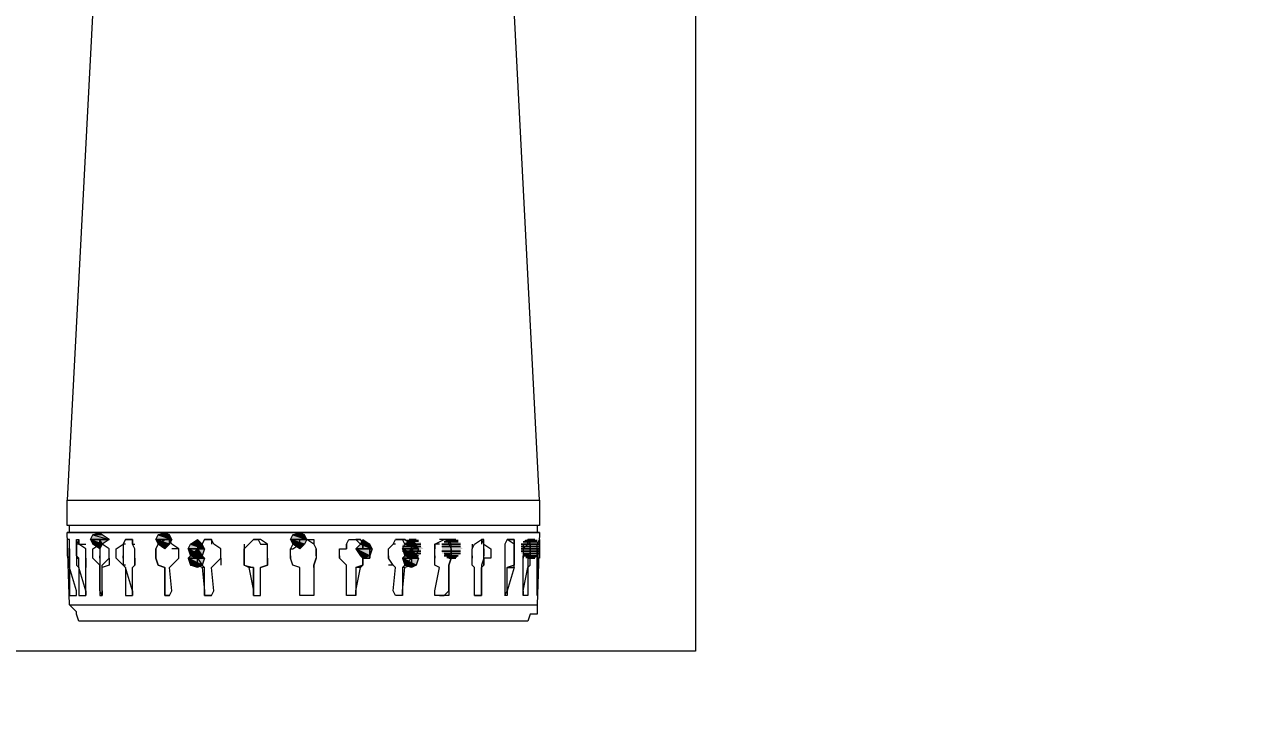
# Model space of a CAD drawing. Header units: millimetres. Extents: x -10178924 to 11692288, y -947381 to 58396.
# Drawn here: x -78014 to -77286, y -8531 to -8124 of the extents above; entities that cross this region are included whole.
import ezdxf
from ezdxf import colors
from ezdxf.entities.mleader import LeaderData, LeaderLine
from ezdxf.math import Vec2, Vec3

# ---------------------------------------------------------------- set-up
doc = ezdxf.new("R2010")
doc.units = ezdxf.units.MM
doc.layers.add('_0', color=7, linetype='Continuous', lineweight=25)
doc.layers.add('PDF _0', color=7, linetype='Continuous', lineweight=9)
doc.layers.add('_надписи канализация', color=7, linetype='Continuous')
doc.styles.add('ISOCPEUR', font='isocpeui.ttf', dxfattribs={"width": 0.9})
doc.styles.add('ТЕКСТ', font='arial.ttf', dxfattribs={"height": 200})

# ---------------------------------------------------------------- blocks, each defined once
blk = doc.blocks.new('_None')

msp = doc.modelspace()

# ---------------------------------------------------------------- linework, layer by layer
at = {"layer": 'PDF _0', "lineweight": 0}
for points in [[(-78464.57, -7713.95), (-77615.37, -7713.95), (-77615.37, -8496.76), (-78464.57, -8496.76)], [(-77988.8, -8422.08), (-77988.8, -8406.86), (-77983.26, -8406.86), (-77977.73, -8406.86), (-77969.43, -8406.86), (-77959.75, -8406.86), (-77948.69, -8406.86), (-77934.86, -8406.86), (-77916.88, -8406.86), (-77903.05, -8406.86), (-77883.68, -8406.86), (-77868.47, -8406.86), (-77847.72, -8406.86), (-77828.36, -8406.86), (-77809, -8406.86), (-77793.79, -8406.86), (-77775.81, -8406.86), (-77761.97, -8406.86), (-77748.14, -8406.86), (-77737.08, -8406.86), (-77723.25, -8406.86), (-77717.72, -8406.86), (-77709.42, -8406.86), (-77708.04, -8406.86), (-77708.04, -8422.08)], [(-77988.8, -8433.14), (-77988.8, -8435.91), (-77988.8, -8440.06), (-77987.41, -8441.44), (-77987.41, -8440.06), (-77987.41, -8435.91), (-77987.41, -8440.06), (-77987.41, -8441.44), (-77987.41, -8445.59), (-77987.41, -8446.97), (-77987.41, -8445.59), (-77987.41, -8441.44), (-77987.41, -8435.91), (-77987.41, -8433.14), (-77987.41, -8430.37), (-77988.8, -8430.37)], [(-77973.58, -8427.61), (-77963.9, -8430.37), (-77974.97, -8430.37)], [(-77974.97, -8430.37), (-77973.58, -8433.14), (-77968.05, -8433.14)], [(-77974.97, -8430.37), (-77963.9, -8430.37), (-77968.05, -8433.14)], [(-77969.43, -8426.23), (-77968.05, -8427.61), (-77973.58, -8427.61)], [(-77968.05, -8427.61), (-77973.58, -8427.61), (-77963.9, -8430.37)], [(-77934.86, -8427.61), (-77926.56, -8430.37), (-77936.24, -8430.37)], [(-77936.24, -8430.37), (-77934.86, -8433.14), (-77927.94, -8433.14)], [(-77936.24, -8430.37), (-77926.56, -8430.37), (-77927.94, -8433.14)], [(-77930.71, -8426.23), (-77927.94, -8427.61), (-77934.86, -8427.61)], [(-77927.94, -8427.61), (-77934.86, -8427.61), (-77926.56, -8430.37)], [(-77911.35, -8430.37), (-77908.58, -8433.14), (-77915.49, -8433.14)], [(-77854.64, -8427.61), (-77846.34, -8430.37), (-77856.02, -8430.37)], [(-77856.02, -8430.37), (-77854.64, -8433.14), (-77847.72, -8433.14)], [(-77856.02, -8430.37), (-77846.34, -8430.37), (-77847.72, -8433.14)], [(-77850.49, -8426.23), (-77847.72, -8427.61), (-77854.64, -8427.61)], [(-77847.72, -8427.61), (-77854.64, -8427.61), (-77846.34, -8430.37)], [(-77813.15, -8430.37), (-77809, -8433.14), (-77814.53, -8433.14)], [(-77784.1, -8430.37), (-77781.34, -8433.14), (-77788.25, -8433.14)], [(-77760.59, -8433.14), (-77761.97, -8430.37), (-77761.97, -8433.14), (-77760.59, -8435.91)], [(-77708.04, -8441.44), (-77709.42, -8441.44), (-77709.42, -8445.59), (-77709.42, -8446.97), (-77709.42, -8460.8), (-77709.42, -8463.57), (-77709.42, -8460.8), (-77709.42, -8446.97), (-77709.42, -8445.59), (-77709.42, -8441.44), (-77709.42, -8435.91), (-77709.42, -8440.06), (-77709.42, -8441.44), (-77709.42, -8440.06), (-77709.42, -8435.91), (-77709.42, -8433.14), (-77708.04, -8430.37), (-77708.04, -8433.14), (-77708.04, -8435.91)], [(-77983.26, -8435.91), (-77983.26, -8433.14), (-77983.26, -8435.91), (-77983.26, -8440.06)], [(-77973.58, -8433.14), (-77968.05, -8433.14), (-77969.43, -8435.91)], [(-77969.43, -8435.91), (-77969.43, -8440.06), (-77969.43, -8441.44), (-77969.43, -8445.59), (-77973.58, -8441.44), (-77973.58, -8440.06), (-77973.58, -8435.91), (-77969.43, -8433.14)], [(-77955.6, -8435.91), (-77955.6, -8440.06), (-77955.6, -8441.44), (-77955.6, -8445.59), (-77959.75, -8441.44), (-77959.75, -8440.06), (-77959.75, -8435.91), (-77955.6, -8433.14)], [(-77936.24, -8440.06), (-77936.24, -8441.44), (-77934.86, -8445.59), (-77936.24, -8441.44), (-77936.24, -8440.06), (-77936.24, -8435.91)], [(-77934.86, -8433.14), (-77927.94, -8433.14), (-77930.71, -8435.91)], [(-77915.49, -8433.14), (-77907.2, -8435.91), (-77916.88, -8435.91)], [(-77916.88, -8435.91), (-77915.49, -8440.06), (-77908.58, -8440.06)], [(-77916.88, -8435.91), (-77907.2, -8435.91), (-77908.58, -8440.06)], [(-77908.58, -8433.14), (-77915.49, -8433.14), (-77907.2, -8435.91)], [(-77911.35, -8435.91), (-77908.58, -8440.06), (-77915.49, -8440.06)], [(-77911.35, -8440.06), (-77911.35, -8441.44), (-77911.35, -8440.06), (-77911.35, -8435.91)], [(-77883.68, -8440.06), (-77883.68, -8441.44), (-77883.68, -8445.59), (-77883.68, -8441.44), (-77883.68, -8440.06), (-77883.68, -8435.91)], [(-77854.64, -8433.14), (-77847.72, -8433.14), (-77850.49, -8435.91)], [(-77814.53, -8433.14), (-77807.62, -8435.91), (-77817.3, -8435.91)], [(-77817.3, -8435.91), (-77814.53, -8440.06), (-77809, -8440.06)], [(-77817.3, -8435.91), (-77807.62, -8435.91), (-77809, -8440.06)], [(-77809, -8433.14), (-77814.53, -8433.14), (-77807.62, -8435.91)], [(-77788.25, -8433.14), (-77779.95, -8435.91), (-77789.64, -8435.91)], [(-77789.64, -8435.91), (-77788.25, -8440.06), (-77781.34, -8440.06)], [(-77789.64, -8435.91), (-77779.95, -8435.91), (-77781.34, -8440.06)], [(-77781.34, -8433.14), (-77788.25, -8433.14), (-77779.95, -8435.91)], [(-77784.1, -8435.91), (-77781.34, -8440.06), (-77788.25, -8440.06)], [(-77755.06, -8433.14), (-77766.12, -8433.14), (-77755.06, -8433.14)], [(-77755.06, -8438.67), (-77764.74, -8438.67), (-77755.06, -8438.67)], [(-77761.97, -8446.97), (-77761.97, -8445.59), (-77760.59, -8441.44), (-77760.59, -8435.91), (-77760.59, -8441.44), (-77761.97, -8445.59)], [(-77742.61, -8446.97), (-77741.23, -8445.59), (-77741.23, -8441.44), (-77741.23, -8435.91), (-77741.23, -8433.14), (-77737.08, -8435.91), (-77737.08, -8441.44), (-77741.23, -8441.44), (-77742.61, -8445.59)], [(-77708.04, -8433.14), (-77719.1, -8433.14), (-77708.04, -8433.14)], [(-77708.04, -8438.67), (-77717.72, -8438.67), (-77708.04, -8438.67)], [(-77714.95, -8446.97), (-77713.57, -8445.59), (-77713.57, -8441.44), (-77713.57, -8435.91), (-77713.57, -8441.44), (-77714.95, -8441.44), (-77714.95, -8445.59)], [(-77969.43, -8446.97), (-77969.43, -8445.59), (-77969.43, -8446.97), (-77969.43, -8460.8)], [(-77930.71, -8446.97), (-77930.71, -8460.8), (-77930.71, -8463.57), (-77930.71, -8460.8), (-77930.71, -8446.97), (-77934.86, -8445.59)], [(-77915.49, -8440.06), (-77907.2, -8441.44), (-77916.88, -8441.44)], [(-77916.88, -8441.44), (-77915.49, -8445.59), (-77908.58, -8445.59)], [(-77916.88, -8441.44), (-77907.2, -8441.44), (-77908.58, -8445.59)], [(-77915.49, -8440.06), (-77908.58, -8440.06), (-77911.35, -8441.44)], [(-77908.58, -8440.06), (-77915.49, -8440.06), (-77907.2, -8441.44)], [(-77915.49, -8445.59), (-77908.58, -8445.59), (-77911.35, -8446.97)], [(-77814.53, -8440.06), (-77809, -8440.06), (-77813.15, -8441.44)], [(-77788.25, -8440.06), (-77779.95, -8441.44), (-77789.64, -8441.44)], [(-77789.64, -8441.44), (-77788.25, -8445.59), (-77781.34, -8445.59)], [(-77789.64, -8441.44), (-77779.95, -8441.44), (-77781.34, -8445.59)], [(-77781.34, -8440.06), (-77788.25, -8440.06), (-77779.95, -8441.44)], [(-77788.25, -8440.06), (-77781.34, -8440.06), (-77784.1, -8441.44)], [(-77788.25, -8445.59), (-77781.34, -8445.59), (-77784.1, -8446.97)], [(-77779.95, -8440.06), (-77786.87, -8440.06), (-77779.95, -8440.06)], [(-77781.34, -8441.44), (-77785.49, -8441.44), (-77781.34, -8441.44)], [(-77757.83, -8441.44), (-77761.97, -8441.44), (-77757.83, -8441.44)], [(-77710.8, -8441.44), (-77714.95, -8441.44), (-77710.8, -8441.44)], [(-77983.26, -8463.57), (-77983.26, -8460.8), (-77987.41, -8446.97), (-77987.41, -8460.8), (-77987.41, -8463.57)], [(-77764.74, -8463.57), (-77761.97, -8460.8), (-77761.97, -8446.97), (-77761.97, -8460.8), (-77761.97, -8463.57)], [(-77742.61, -8460.8), (-77742.61, -8463.57), (-77742.61, -8460.8), (-77742.61, -8446.97)], [(-77727.4, -8446.97), (-77723.25, -8446.97), (-77727.4, -8460.8)]]:
    msp.add_lwpolyline(points, close=True, dxfattribs=at)
for points in [[(-77708.04, -8406.86), (-77723.25, -8115.04), (-77723.25, -8112.27), (-77723.25, -8109.51), (-77727.4, -8109.51), (-77969.43, -8109.51), (-77973.58, -8112.27), (-77973.58, -8115.04), (-77988.8, -8406.86)], [(-77987.41, -8426.23), (-77987.41, -8422.08)], [(-77709.42, -8422.08), (-77709.42, -8426.23)], [(-77987.41, -8469.1), (-77988.8, -8426.23), (-77987.41, -8426.23), (-77983.26, -8426.23), (-77977.73, -8426.23), (-77969.43, -8426.23), (-77963.9, -8426.23), (-77954.22, -8426.23), (-77941.77, -8426.23), (-77930.71, -8426.23), (-77916.88, -8426.23), (-77907.2, -8426.23), (-77889.22, -8426.23), (-77878.15, -8426.23), (-77864.32, -8426.23), (-77847.72, -8426.23), (-77831.13, -8426.23), (-77817.3, -8426.23), (-77803.47, -8426.23), (-77789.64, -8426.23), (-77775.81, -8426.23), (-77761.97, -8426.23), (-77753.68, -8426.23), (-77742.61, -8426.23), (-77732.93, -8426.23), (-77723.25, -8426.23), (-77717.72, -8426.23), (-77713.57, -8426.23), (-77709.42, -8426.23), (-77708.04, -8426.23), (-77709.42, -8469.1), (-77709.42, -8473.25), (-77709.42, -8474.63), (-77713.57, -8474.63), (-77714.95, -8478.78), (-77717.72, -8478.78), (-77720.48, -8478.78), (-77727.4, -8478.78), (-77732.93, -8478.78), (-77741.23, -8478.78), (-77742.61, -8478.78), (-77750.91, -8478.78), (-77753.68, -8478.78), (-77760.59, -8478.78), (-77764.74, -8478.78), (-77770.27, -8478.78), (-77775.81, -8478.78), (-77781.34, -8478.78), (-77788.25, -8478.78), (-77793.79, -8478.78), (-77797.93, -8478.78), (-77803.47, -8478.78), (-77809, -8478.78), (-77817.3, -8478.78), (-77822.83, -8478.78), (-77828.36, -8478.78), (-77835.28, -8478.78), (-77840.81, -8478.78), (-77846.34, -8478.78), (-77850.49, -8478.78), (-77856.02, -8478.78), (-77864.32, -8478.78), (-77869.85, -8478.78), (-77875.39, -8478.78), (-77880.92, -8478.78), (-77887.83, -8478.78), (-77893.37, -8478.78), (-77897.51, -8478.78), (-77903.05, -8478.78), (-77911.35, -8478.78), (-77916.88, -8478.78), (-77922.41, -8478.78), (-77927.94, -8478.78), (-77934.86, -8478.78), (-77940.39, -8478.78), (-77944.54, -8478.78), (-77950.07, -8478.78), (-77955.6, -8478.78), (-77963.9, -8478.78), (-77969.43, -8478.78), (-77974.97, -8478.78), (-77981.88, -8478.78), (-77983.26, -8474.63), (-77983.26, -8473.25), (-77987.41, -8469.1), (-77983.26, -8469.1), (-77977.73, -8469.1), (-77973.58, -8469.1), (-77968.05, -8469.1), (-77959.75, -8469.1), (-77950.07, -8469.1), (-77940.39, -8469.1), (-77930.71, -8469.1), (-77916.88, -8469.1), (-77903.05, -8469.1), (-77889.22, -8469.1), (-77878.15, -8469.1), (-77864.32, -8469.1), (-77847.72, -8469.1), (-77835.28, -8469.1), (-77817.3, -8469.1), (-77803.47, -8469.1), (-77789.64, -8469.1), (-77779.95, -8469.1), (-77764.74, -8469.1), (-77756.44, -8469.1), (-77746.76, -8469.1), (-77737.08, -8469.1), (-77728.78, -8469.1), (-77723.25, -8469.1), (-77717.72, -8469.1), (-77713.57, -8469.1), (-77709.42, -8469.1)], [(-77708.04, -8426.23), (-77988.8, -8426.23)], [(-77983.26, -8440.06), (-77983.26, -8441.44), (-77981.88, -8441.44), (-77983.26, -8440.06), (-77983.26, -8441.44), (-77983.26, -8445.59), (-77981.88, -8446.97), (-77981.88, -8460.8), (-77981.88, -8463.57), (-77977.73, -8463.57), (-77977.73, -8460.8), (-77977.73, -8463.57), (-77977.73, -8460.8), (-77977.73, -8446.97), (-77977.73, -8445.59), (-77977.73, -8441.44), (-77977.73, -8435.91), (-77981.88, -8433.14), (-77981.88, -8430.37), (-77983.26, -8433.14), (-77983.26, -8430.37), (-77981.88, -8430.37), (-77981.88, -8433.14), (-77977.73, -8433.14)], [(-77968.05, -8460.8), (-77968.05, -8463.57), (-77969.43, -8460.8), (-77969.43, -8463.57), (-77968.05, -8463.57), (-77968.05, -8460.8), (-77968.05, -8446.97), (-77968.05, -8445.59), (-77963.9, -8441.44), (-77963.9, -8435.91), (-77968.05, -8433.14), (-77969.43, -8430.37), (-77969.43, -8433.14), (-77969.43, -8430.37), (-77968.05, -8433.14)], [(-77950.07, -8460.8), (-77954.22, -8446.97), (-77955.6, -8445.59), (-77954.22, -8446.97), (-77954.22, -8460.8), (-77954.22, -8463.57), (-77950.07, -8463.57), (-77950.07, -8460.8), (-77950.07, -8463.57), (-77950.07, -8460.8), (-77950.07, -8446.97), (-77948.69, -8445.59), (-77948.69, -8441.44), (-77948.69, -8435.91), (-77950.07, -8433.14), (-77950.07, -8430.37), (-77954.22, -8430.37), (-77950.07, -8430.37), (-77950.07, -8433.14), (-77948.69, -8433.14)], [(-77955.6, -8433.14), (-77954.22, -8430.37), (-77955.6, -8433.14)], [(-77934.86, -8433.14), (-77930.71, -8430.37), (-77934.86, -8433.14)], [(-77927.94, -8463.57), (-77930.71, -8463.57), (-77927.94, -8463.57), (-77926.56, -8460.8), (-77927.94, -8446.97), (-77926.56, -8445.59), (-77922.41, -8441.44), (-77922.41, -8435.91), (-77926.56, -8433.14), (-77927.94, -8430.37), (-77930.71, -8430.37)], [(-77927.94, -8433.14), (-77927.94, -8430.37)], [(-77908.58, -8433.14), (-77907.2, -8430.37), (-77908.58, -8433.14)], [(-77903.05, -8463.57), (-77907.2, -8463.57), (-77903.05, -8463.57), (-77901.66, -8460.8), (-77903.05, -8446.97), (-77901.66, -8445.59), (-77897.51, -8441.44), (-77897.51, -8435.91), (-77901.66, -8433.14), (-77903.05, -8430.37), (-77907.2, -8430.37), (-77903.05, -8430.37), (-77903.05, -8433.14)], [(-77880.92, -8433.14), (-77878.15, -8430.37), (-77880.92, -8433.14)], [(-77878.15, -8463.57), (-77875.39, -8463.57), (-77874, -8463.57), (-77874, -8460.8), (-77874, -8446.97), (-77869.85, -8445.59), (-77869.85, -8441.44), (-77869.85, -8435.91), (-77869.85, -8433.14), (-77874, -8430.37), (-77878.15, -8430.37), (-77875.39, -8430.37), (-77874, -8433.14), (-77869.85, -8433.14)], [(-77842.19, -8446.97), (-77842.19, -8460.8), (-77842.19, -8463.57), (-77846.34, -8463.57), (-77847.72, -8463.57), (-77850.49, -8463.57), (-77850.49, -8460.8), (-77850.49, -8446.97), (-77854.64, -8445.59), (-77856.02, -8441.44), (-77856.02, -8440.06), (-77856.02, -8435.91), (-77854.64, -8435.91), (-77850.49, -8433.14), (-77850.49, -8430.37), (-77847.72, -8430.37), (-77842.19, -8430.37), (-77842.19, -8433.14), (-77840.81, -8435.91), (-77840.81, -8441.44), (-77842.19, -8445.59), (-77842.19, -8446.97), (-77842.19, -8445.59), (-77840.81, -8441.44)], [(-77842.19, -8433.14), (-77846.34, -8430.37), (-77847.72, -8430.37)], [(-77817.3, -8463.57), (-77817.3, -8460.8), (-77814.53, -8446.97), (-77817.3, -8446.97), (-77817.3, -8460.8), (-77817.3, -8463.57), (-77821.45, -8463.57), (-77822.83, -8463.57), (-77822.83, -8460.8), (-77822.83, -8446.97), (-77822.83, -8445.59), (-77826.98, -8441.44), (-77826.98, -8440.06), (-77826.98, -8435.91), (-77822.83, -8435.91), (-77822.83, -8433.14), (-77821.45, -8430.37), (-77817.3, -8430.37), (-77814.53, -8430.37), (-77813.15, -8433.14), (-77814.53, -8430.37), (-77817.3, -8430.37), (-77814.53, -8433.14), (-77813.15, -8433.14), (-77813.15, -8435.91), (-77813.15, -8433.14)], [(-77789.64, -8460.8), (-77789.64, -8463.57), (-77789.64, -8460.8), (-77788.25, -8446.97), (-77789.64, -8446.97), (-77789.64, -8460.8), (-77789.64, -8463.57), (-77793.79, -8463.57), (-77795.17, -8460.8), (-77793.79, -8446.97), (-77795.17, -8445.59), (-77797.93, -8441.44), (-77797.93, -8440.06), (-77797.93, -8435.91), (-77795.17, -8433.14), (-77793.79, -8430.37), (-77789.64, -8430.37), (-77788.25, -8430.37), (-77789.64, -8430.37)], [(-77784.1, -8433.14), (-77788.25, -8433.14), (-77789.64, -8430.37), (-77793.79, -8430.37)], [(-77788.25, -8430.37), (-77784.1, -8433.14), (-77788.25, -8430.37)], [(-77781.34, -8430.37), (-77785.49, -8430.37), (-77781.34, -8430.37)], [(-77767.51, -8463.57), (-77764.74, -8463.57), (-77767.51, -8463.57), (-77770.27, -8463.57), (-77770.27, -8460.8), (-77767.51, -8446.97), (-77770.27, -8445.59), (-77770.27, -8441.44), (-77770.27, -8440.06), (-77770.27, -8435.91), (-77770.27, -8433.14), (-77764.74, -8430.37), (-77761.97, -8430.37), (-77764.74, -8430.37)], [(-77761.97, -8433.14), (-77761.97, -8430.37), (-77764.74, -8430.37), (-77767.51, -8430.37)], [(-77757.83, -8430.37), (-77761.97, -8430.37), (-77757.83, -8430.37)], [(-77742.61, -8463.57), (-77746.76, -8463.57), (-77742.61, -8463.57), (-77746.76, -8463.57), (-77746.76, -8460.8), (-77746.76, -8446.97), (-77748.14, -8445.59), (-77748.14, -8441.44), (-77748.14, -8440.06), (-77748.14, -8435.91), (-77746.76, -8433.14), (-77742.61, -8430.37), (-77741.23, -8433.14), (-77741.23, -8430.37), (-77742.61, -8430.37), (-77742.61, -8433.14)], [(-77723.25, -8433.14), (-77727.4, -8430.37), (-77723.25, -8430.37), (-77727.4, -8430.37), (-77728.78, -8433.14), (-77728.78, -8435.91), (-77728.78, -8440.06), (-77728.78, -8441.44), (-77728.78, -8445.59), (-77728.78, -8446.97), (-77728.78, -8460.8), (-77728.78, -8463.57), (-77727.4, -8460.8), (-77727.4, -8463.57), (-77728.78, -8463.57)], [(-77723.25, -8446.97), (-77723.25, -8445.59), (-77723.25, -8441.44), (-77723.25, -8435.91), (-77723.25, -8433.14), (-77723.25, -8430.37), (-77723.25, -8433.14), (-77723.25, -8435.91), (-77723.25, -8441.44), (-77723.25, -8445.59), (-77727.4, -8446.97), (-77723.25, -8445.59), (-77723.25, -8441.44)], [(-77714.95, -8433.14), (-77714.95, -8430.37), (-77713.57, -8433.14), (-77713.57, -8430.37), (-77714.95, -8430.37), (-77714.95, -8433.14), (-77717.72, -8435.91), (-77717.72, -8440.06), (-77717.72, -8441.44)], [(-77710.8, -8430.37), (-77714.95, -8430.37), (-77710.8, -8430.37)], [(-77981.88, -8433.14), (-77983.26, -8433.14), (-77983.26, -8435.91)], [(-77977.73, -8440.06), (-77977.73, -8435.91)], [(-77969.43, -8433.14), (-77969.43, -8435.91)], [(-77963.9, -8440.06), (-77963.9, -8435.91)], [(-77954.22, -8433.14), (-77955.6, -8433.14), (-77955.6, -8435.91)], [(-77948.69, -8440.06), (-77948.69, -8435.91)], [(-77936.24, -8435.91), (-77934.86, -8433.14), (-77936.24, -8435.91)], [(-77934.86, -8433.14), (-77936.24, -8435.91)], [(-77922.41, -8440.06), (-77922.41, -8435.91), (-77926.56, -8435.91)], [(-77911.35, -8435.91), (-77908.58, -8433.14), (-77911.35, -8435.91)], [(-77911.35, -8433.14), (-77911.35, -8435.91)], [(-77897.51, -8440.06), (-77897.51, -8435.91)], [(-77883.68, -8435.91), (-77880.92, -8433.14), (-77883.68, -8435.91)], [(-77883.68, -8433.14), (-77883.68, -8435.91)], [(-77869.85, -8440.06), (-77869.85, -8435.91)], [(-77850.49, -8433.14), (-77854.64, -8433.14), (-77856.02, -8435.91)], [(-77840.81, -8440.06), (-77840.81, -8435.91)], [(-77822.83, -8433.14), (-77822.83, -8435.91)], [(-77814.53, -8446.97), (-77813.15, -8445.59), (-77813.15, -8441.44), (-77809, -8441.44), (-77809, -8435.91), (-77809, -8441.44), (-77813.15, -8441.44), (-77813.15, -8445.59), (-77817.3, -8446.97), (-77813.15, -8445.59), (-77813.15, -8441.44), (-77809, -8441.44)], [(-77813.15, -8435.91), (-77809, -8435.91), (-77813.15, -8435.91)], [(-77809, -8440.06), (-77809, -8435.91)], [(-77793.79, -8433.14), (-77795.17, -8433.14), (-77797.93, -8435.91)], [(-77778.57, -8434.52), (-77789.64, -8434.52), (-77778.57, -8434.52)], [(-77778.57, -8434.52), (-77789.64, -8434.52), (-77778.57, -8434.52)], [(-77788.25, -8445.59), (-77789.64, -8446.97), (-77788.25, -8445.59), (-77784.1, -8441.44), (-77784.1, -8435.91), (-77784.1, -8441.44), (-77784.1, -8445.59), (-77788.25, -8446.97)], [(-77778.57, -8437.29), (-77789.64, -8437.29), (-77778.57, -8437.29)], [(-77778.57, -8437.29), (-77789.64, -8437.29), (-77778.57, -8437.29)], [(-77778.57, -8433.14), (-77788.25, -8433.14), (-77778.57, -8433.14)], [(-77778.57, -8433.14), (-77788.25, -8433.14), (-77778.57, -8433.14)], [(-77778.57, -8438.67), (-77788.25, -8438.67), (-77778.57, -8438.67)], [(-77778.57, -8438.67), (-77788.25, -8438.67), (-77778.57, -8438.67)], [(-77784.1, -8433.14), (-77784.1, -8435.91), (-77784.1, -8433.14)], [(-77784.1, -8440.06), (-77784.1, -8435.91)], [(-77767.51, -8433.14), (-77770.27, -8433.14), (-77770.27, -8435.91)], [(-77755.06, -8434.52), (-77766.12, -8434.52), (-77755.06, -8434.52)], [(-77755.06, -8434.52), (-77766.12, -8434.52), (-77755.06, -8434.52)], [(-77755.06, -8437.29), (-77766.12, -8437.29), (-77755.06, -8437.29)], [(-77755.06, -8437.29), (-77766.12, -8437.29), (-77755.06, -8437.29)], [(-77756.44, -8431.76), (-77764.74, -8431.76), (-77756.44, -8431.76)], [(-77760.59, -8440.06), (-77760.59, -8435.91)], [(-77748.14, -8433.14), (-77748.14, -8435.91)], [(-77741.23, -8435.91), (-77741.23, -8440.06)], [(-77728.78, -8433.14), (-77728.78, -8435.91)], [(-77723.25, -8435.91), (-77723.25, -8440.06)], [(-77708.04, -8434.52), (-77719.1, -8434.52), (-77708.04, -8434.52)], [(-77708.04, -8434.52), (-77719.1, -8434.52), (-77708.04, -8434.52)], [(-77708.04, -8435.91), (-77719.1, -8435.91), (-77708.04, -8435.91)], [(-77708.04, -8437.29), (-77719.1, -8437.29), (-77708.04, -8437.29)], [(-77708.04, -8437.29), (-77719.1, -8437.29), (-77708.04, -8437.29)], [(-77709.42, -8431.76), (-77717.72, -8431.76), (-77709.42, -8431.76)], [(-77717.72, -8433.14), (-77717.72, -8435.91)], [(-77713.57, -8433.14), (-77713.57, -8435.91), (-77713.57, -8433.14)], [(-77713.57, -8435.91), (-77713.57, -8440.06)], [(-77977.73, -8460.8), (-77981.88, -8446.97), (-77981.88, -8445.59), (-77981.88, -8441.44)], [(-77977.73, -8441.44), (-77977.73, -8445.59), (-77977.73, -8446.97)], [(-77969.43, -8441.44), (-77969.43, -8440.06)], [(-77963.9, -8441.44), (-77963.9, -8445.59), (-77968.05, -8446.97)], [(-77955.6, -8441.44), (-77955.6, -8440.06)], [(-77954.22, -8445.59), (-77955.6, -8445.59)], [(-77948.69, -8441.44), (-77948.69, -8445.59), (-77950.07, -8446.97)], [(-77936.24, -8441.44), (-77936.24, -8440.06)], [(-77922.41, -8441.44), (-77926.56, -8445.59), (-77927.94, -8446.97)], [(-77911.35, -8441.44), (-77911.35, -8440.06)], [(-77908.58, -8446.97), (-77911.35, -8445.59), (-77911.35, -8441.44), (-77908.58, -8445.59), (-77907.2, -8446.97), (-77908.58, -8446.97), (-77907.2, -8460.8), (-77907.2, -8463.57), (-77907.2, -8460.8), (-77907.2, -8446.97)], [(-77908.58, -8445.59), (-77911.35, -8445.59)], [(-77901.66, -8445.59), (-77903.05, -8446.97)], [(-77897.51, -8441.44), (-77897.51, -8445.59)], [(-77883.68, -8441.44), (-77883.68, -8440.06)], [(-77880.92, -8446.97), (-77883.68, -8445.59), (-77878.15, -8446.97), (-77880.92, -8446.97), (-77878.15, -8460.8), (-77878.15, -8463.57), (-77878.15, -8460.8), (-77878.15, -8446.97), (-77878.15, -8460.8)], [(-77869.85, -8441.44), (-77869.85, -8445.59), (-77874, -8446.97)], [(-77856.02, -8440.06), (-77856.02, -8441.44)], [(-77826.98, -8440.06), (-77826.98, -8441.44)], [(-77797.93, -8440.06), (-77797.93, -8441.44)], [(-77795.17, -8445.59), (-77797.93, -8445.59)], [(-77770.27, -8440.06), (-77770.27, -8441.44)], [(-77756.44, -8440.06), (-77764.74, -8440.06), (-77756.44, -8440.06)], [(-77756.44, -8440.06), (-77764.74, -8440.06), (-77756.44, -8440.06)], [(-77748.14, -8440.06), (-77748.14, -8441.44)], [(-77742.61, -8445.59), (-77742.61, -8446.97)], [(-77741.23, -8441.44), (-77741.23, -8445.59)], [(-77728.78, -8440.06), (-77728.78, -8441.44)], [(-77717.72, -8460.8), (-77714.95, -8446.97), (-77714.95, -8460.8), (-77714.95, -8463.57), (-77717.72, -8463.57), (-77717.72, -8460.8), (-77717.72, -8446.97), (-77717.72, -8445.59), (-77717.72, -8441.44), (-77717.72, -8440.06)], [(-77709.42, -8440.06), (-77717.72, -8440.06), (-77709.42, -8440.06)], [(-77709.42, -8440.06), (-77717.72, -8440.06), (-77709.42, -8440.06)], [(-77714.95, -8441.44), (-77714.95, -8445.59), (-77714.95, -8446.97)], [(-77821.45, -8463.57), (-77822.83, -8463.57), (-77822.83, -8460.8)], [(-77717.72, -8463.57), (-77717.72, -8460.8), (-77717.72, -8463.57)]]:
    msp.add_lwpolyline(points, dxfattribs=at)
at = {"layer": 'PDF _0', "transparency": 33554559}
for points in [[(-77973.58, -8427.61), (-77963.9, -8430.37), (-77974.97, -8430.37)], [(-77974.97, -8430.37), (-77968.05, -8433.14), (-77973.58, -8433.14)], [(-77974.97, -8430.37), (-77963.9, -8430.37), (-77968.05, -8433.14)], [(-77969.43, -8426.23), (-77968.05, -8427.61), (-77973.58, -8427.61)], [(-77968.05, -8427.61), (-77973.58, -8427.61), (-77963.9, -8430.37)], [(-77934.86, -8427.61), (-77926.56, -8430.37), (-77936.24, -8430.37)], [(-77936.24, -8430.37), (-77927.94, -8433.14), (-77934.86, -8433.14)], [(-77936.24, -8430.37), (-77926.56, -8430.37), (-77927.94, -8433.14)], [(-77930.71, -8426.23), (-77927.94, -8427.61), (-77934.86, -8427.61)], [(-77927.94, -8427.61), (-77934.86, -8427.61), (-77926.56, -8430.37)], [(-77911.35, -8430.37), (-77908.58, -8433.14), (-77915.49, -8433.14)], [(-77854.64, -8427.61), (-77846.34, -8430.37), (-77856.02, -8430.37)], [(-77856.02, -8430.37), (-77847.72, -8433.14), (-77854.64, -8433.14)], [(-77856.02, -8430.37), (-77846.34, -8430.37), (-77847.72, -8433.14)], [(-77850.49, -8426.23), (-77847.72, -8427.61), (-77854.64, -8427.61)], [(-77847.72, -8427.61), (-77854.64, -8427.61), (-77846.34, -8430.37)], [(-77813.15, -8430.37), (-77809, -8433.14), (-77814.53, -8433.14)], [(-77784.1, -8430.37), (-77781.34, -8433.14), (-77788.25, -8433.14)], [(-77786.87, -8430.37), (-77781.34, -8430.37), (-77785.49, -8430.37)], [(-77779.95, -8430.37), (-77779.95, -8430.37), (-77786.87, -8430.37)], [(-77779.95, -8430.37), (-77786.87, -8430.37), (-77781.34, -8430.37)], [(-77779.95, -8430.37), (-77786.87, -8430.37), (-77779.95, -8431.76)], [(-77786.87, -8430.37), (-77779.95, -8431.76), (-77786.87, -8431.76)], [(-77782.72, -8430.37), (-77784.1, -8430.37), (-77785.49, -8430.37)], [(-77785.49, -8430.37), (-77781.34, -8430.37), (-77781.34, -8430.37)], [(-77781.34, -8430.37), (-77781.34, -8430.37), (-77785.49, -8430.37)], [(-77781.34, -8430.37), (-77785.49, -8430.37), (-77782.72, -8430.37)], [(-77785.49, -8430.37), (-77781.34, -8430.37), (-77781.34, -8430.37)], [(-77784.1, -8430.37), (-77782.72, -8430.37), (-77782.72, -8430.37)], [(-77782.72, -8430.37), (-77782.72, -8430.37), (-77784.1, -8430.37)], [(-77763.36, -8430.37), (-77756.44, -8431.76), (-77764.74, -8431.76)], [(-77763.36, -8430.37), (-77757.83, -8430.37), (-77761.97, -8430.37)], [(-77756.44, -8430.37), (-77756.44, -8430.37), (-77763.36, -8430.37)], [(-77756.44, -8430.37), (-77763.36, -8430.37), (-77757.83, -8430.37)], [(-77756.44, -8430.37), (-77763.36, -8430.37), (-77756.44, -8431.76)], [(-77759.21, -8430.37), (-77760.59, -8430.37), (-77761.97, -8430.37)], [(-77761.97, -8430.37), (-77757.83, -8430.37), (-77757.83, -8430.37)], [(-77757.83, -8430.37), (-77757.83, -8430.37), (-77761.97, -8430.37)], [(-77757.83, -8430.37), (-77761.97, -8430.37), (-77759.21, -8430.37)], [(-77761.97, -8430.37), (-77757.83, -8430.37), (-77757.83, -8430.37)], [(-77760.59, -8430.37), (-77759.21, -8430.37), (-77759.21, -8430.37)], [(-77759.21, -8430.37), (-77759.21, -8430.37), (-77760.59, -8430.37)], [(-77716.33, -8430.37), (-77709.42, -8431.76), (-77717.72, -8431.76)], [(-77716.33, -8430.37), (-77710.8, -8430.37), (-77714.95, -8430.37)], [(-77709.42, -8430.37), (-77709.42, -8430.37), (-77716.33, -8430.37)], [(-77709.42, -8430.37), (-77716.33, -8430.37), (-77710.8, -8430.37)], [(-77709.42, -8430.37), (-77716.33, -8430.37), (-77709.42, -8431.76)], [(-77712.18, -8430.37), (-77713.57, -8430.37), (-77714.95, -8430.37)], [(-77714.95, -8430.37), (-77710.8, -8430.37), (-77710.8, -8430.37)], [(-77710.8, -8430.37), (-77710.8, -8430.37), (-77714.95, -8430.37)], [(-77710.8, -8430.37), (-77714.95, -8430.37), (-77712.18, -8430.37)], [(-77714.95, -8430.37), (-77710.8, -8430.37), (-77710.8, -8430.37)], [(-77713.57, -8430.37), (-77712.18, -8430.37), (-77712.18, -8430.37)], [(-77712.18, -8430.37), (-77712.18, -8430.37), (-77713.57, -8430.37)], [(-77968.05, -8433.14), (-77973.58, -8433.14), (-77969.43, -8435.91)], [(-77927.94, -8433.14), (-77934.86, -8433.14), (-77930.71, -8435.91)], [(-77915.49, -8433.14), (-77907.2, -8435.91), (-77916.88, -8435.91)], [(-77916.88, -8435.91), (-77908.58, -8440.06), (-77915.49, -8440.06)], [(-77916.88, -8435.91), (-77907.2, -8435.91), (-77908.58, -8440.06)], [(-77908.58, -8433.14), (-77915.49, -8433.14), (-77907.2, -8435.91)], [(-77911.35, -8435.91), (-77908.58, -8440.06), (-77915.49, -8440.06)], [(-77847.72, -8433.14), (-77854.64, -8433.14), (-77850.49, -8435.91)], [(-77814.53, -8433.14), (-77807.62, -8435.91), (-77817.3, -8435.91)], [(-77817.3, -8435.91), (-77809, -8440.06), (-77814.53, -8440.06)], [(-77817.3, -8435.91), (-77807.62, -8435.91), (-77809, -8440.06)], [(-77809, -8433.14), (-77814.53, -8433.14), (-77807.62, -8435.91)], [(-77788.25, -8433.14), (-77779.95, -8435.91), (-77789.64, -8435.91)], [(-77788.25, -8433.14), (-77778.57, -8433.14), (-77789.64, -8433.14)], [(-77778.57, -8433.14), (-77789.64, -8433.14), (-77778.57, -8434.52)], [(-77789.64, -8433.14), (-77778.57, -8434.52), (-77789.64, -8434.52)], [(-77789.64, -8434.52), (-77778.57, -8434.52), (-77778.57, -8434.52)], [(-77778.57, -8434.52), (-77778.57, -8434.52), (-77789.64, -8434.52)], [(-77778.57, -8434.52), (-77789.64, -8434.52), (-77777.19, -8435.91)], [(-77789.64, -8434.52), (-77777.19, -8435.91), (-77789.64, -8435.91)], [(-77789.64, -8435.91), (-77781.34, -8440.06), (-77788.25, -8440.06)], [(-77789.64, -8435.91), (-77779.95, -8435.91), (-77781.34, -8440.06)], [(-77778.57, -8435.91), (-77778.57, -8435.91), (-77789.64, -8435.91)], [(-77778.57, -8435.91), (-77789.64, -8435.91), (-77777.19, -8435.91)], [(-77778.57, -8435.91), (-77789.64, -8435.91), (-77778.57, -8437.29)], [(-77789.64, -8435.91), (-77778.57, -8437.29), (-77789.64, -8437.29)], [(-77789.64, -8437.29), (-77778.57, -8437.29), (-77778.57, -8437.29)], [(-77778.57, -8437.29), (-77778.57, -8437.29), (-77789.64, -8437.29)], [(-77778.57, -8437.29), (-77789.64, -8437.29), (-77778.57, -8438.67)], [(-77789.64, -8437.29), (-77778.57, -8438.67), (-77788.25, -8438.67)], [(-77779.95, -8431.76), (-77786.87, -8431.76), (-77788.25, -8431.76)], [(-77778.57, -8431.76), (-77778.57, -8431.76), (-77788.25, -8431.76)], [(-77778.57, -8431.76), (-77788.25, -8431.76), (-77779.95, -8431.76)], [(-77778.57, -8431.76), (-77788.25, -8431.76), (-77778.57, -8433.14)], [(-77788.25, -8431.76), (-77778.57, -8433.14), (-77788.25, -8433.14)], [(-77781.34, -8433.14), (-77788.25, -8433.14), (-77779.95, -8435.91)], [(-77788.25, -8433.14), (-77778.57, -8433.14), (-77778.57, -8433.14)], [(-77784.1, -8435.91), (-77781.34, -8440.06), (-77788.25, -8440.06)], [(-77788.25, -8438.67), (-77778.57, -8438.67), (-77778.57, -8438.67)], [(-77778.57, -8438.67), (-77778.57, -8438.67), (-77788.25, -8438.67)], [(-77778.57, -8438.67), (-77788.25, -8438.67), (-77779.95, -8440.06)], [(-77788.25, -8438.67), (-77779.95, -8440.06), (-77788.25, -8440.06)], [(-77786.87, -8431.76), (-77779.95, -8431.76), (-77779.95, -8431.76)], [(-77755.06, -8433.14), (-77764.74, -8433.14), (-77766.12, -8433.14)], [(-77755.06, -8433.14), (-77755.06, -8433.14), (-77766.12, -8433.14)], [(-77755.06, -8433.14), (-77766.12, -8433.14), (-77755.06, -8434.52)], [(-77766.12, -8433.14), (-77755.06, -8434.52), (-77766.12, -8434.52)], [(-77766.12, -8434.52), (-77755.06, -8434.52), (-77755.06, -8434.52)], [(-77755.06, -8434.52), (-77755.06, -8434.52), (-77766.12, -8434.52)], [(-77755.06, -8434.52), (-77766.12, -8434.52), (-77753.68, -8435.91)], [(-77766.12, -8434.52), (-77753.68, -8435.91), (-77766.12, -8435.91)], [(-77755.06, -8435.91), (-77755.06, -8435.91), (-77766.12, -8435.91)], [(-77755.06, -8435.91), (-77766.12, -8435.91), (-77753.68, -8435.91)], [(-77755.06, -8435.91), (-77766.12, -8435.91), (-77755.06, -8437.29)], [(-77766.12, -8435.91), (-77755.06, -8437.29), (-77766.12, -8437.29)], [(-77766.12, -8437.29), (-77755.06, -8437.29), (-77755.06, -8437.29)], [(-77755.06, -8437.29), (-77755.06, -8437.29), (-77766.12, -8437.29)], [(-77755.06, -8437.29), (-77766.12, -8437.29), (-77755.06, -8438.67)], [(-77766.12, -8437.29), (-77755.06, -8438.67), (-77766.12, -8438.67)], [(-77755.06, -8438.67), (-77766.12, -8438.67), (-77764.74, -8438.67)], [(-77766.12, -8438.67), (-77755.06, -8438.67), (-77755.06, -8438.67)], [(-77764.74, -8431.76), (-77756.44, -8431.76), (-77756.44, -8431.76)], [(-77755.06, -8431.76), (-77755.06, -8431.76), (-77764.74, -8431.76)], [(-77755.06, -8431.76), (-77764.74, -8431.76), (-77756.44, -8431.76)], [(-77755.06, -8431.76), (-77764.74, -8431.76), (-77755.06, -8433.14)], [(-77764.74, -8431.76), (-77755.06, -8433.14), (-77764.74, -8433.14)], [(-77764.74, -8433.14), (-77755.06, -8433.14), (-77755.06, -8433.14)], [(-77755.06, -8438.67), (-77755.06, -8438.67), (-77764.74, -8438.67)], [(-77755.06, -8438.67), (-77764.74, -8438.67), (-77756.44, -8440.06)], [(-77764.74, -8438.67), (-77756.44, -8440.06), (-77764.74, -8440.06)], [(-77708.04, -8433.14), (-77717.72, -8433.14), (-77719.1, -8433.14)], [(-77708.04, -8433.14), (-77708.04, -8433.14), (-77719.1, -8433.14)], [(-77708.04, -8433.14), (-77719.1, -8433.14), (-77708.04, -8434.52)], [(-77719.1, -8433.14), (-77708.04, -8434.52), (-77719.1, -8434.52)], [(-77719.1, -8434.52), (-77708.04, -8434.52), (-77708.04, -8434.52)], [(-77708.04, -8434.52), (-77708.04, -8434.52), (-77719.1, -8434.52)], [(-77708.04, -8434.52), (-77719.1, -8434.52), (-77708.04, -8435.91)], [(-77719.1, -8434.52), (-77708.04, -8435.91), (-77719.1, -8435.91)], [(-77719.1, -8435.91), (-77708.04, -8435.91), (-77708.04, -8435.91)], [(-77708.04, -8435.91), (-77719.1, -8435.91), (-77708.04, -8437.29)], [(-77719.1, -8435.91), (-77708.04, -8437.29), (-77719.1, -8437.29)], [(-77719.1, -8437.29), (-77708.04, -8437.29), (-77708.04, -8437.29)], [(-77708.04, -8437.29), (-77708.04, -8437.29), (-77719.1, -8437.29)], [(-77708.04, -8437.29), (-77719.1, -8437.29), (-77708.04, -8438.67)], [(-77719.1, -8437.29), (-77708.04, -8438.67), (-77719.1, -8438.67)], [(-77708.04, -8438.67), (-77719.1, -8438.67), (-77717.72, -8438.67)], [(-77719.1, -8438.67), (-77708.04, -8438.67), (-77708.04, -8438.67)], [(-77717.72, -8431.76), (-77709.42, -8431.76), (-77709.42, -8431.76)], [(-77708.04, -8431.76), (-77708.04, -8431.76), (-77717.72, -8431.76)], [(-77708.04, -8431.76), (-77717.72, -8431.76), (-77709.42, -8431.76)], [(-77708.04, -8431.76), (-77717.72, -8431.76), (-77708.04, -8433.14)], [(-77717.72, -8431.76), (-77708.04, -8433.14), (-77717.72, -8433.14)], [(-77717.72, -8433.14), (-77708.04, -8433.14), (-77708.04, -8433.14)], [(-77708.04, -8438.67), (-77708.04, -8438.67), (-77717.72, -8438.67)], [(-77708.04, -8438.67), (-77717.72, -8438.67), (-77709.42, -8440.06)], [(-77717.72, -8438.67), (-77709.42, -8440.06), (-77717.72, -8440.06)], [(-77915.49, -8440.06), (-77907.2, -8441.44), (-77916.88, -8441.44)], [(-77916.88, -8441.44), (-77908.58, -8445.59), (-77915.49, -8445.59)], [(-77916.88, -8441.44), (-77907.2, -8441.44), (-77908.58, -8445.59)], [(-77908.58, -8440.06), (-77915.49, -8440.06), (-77911.35, -8441.44)], [(-77908.58, -8440.06), (-77915.49, -8440.06), (-77907.2, -8441.44)], [(-77908.58, -8445.59), (-77915.49, -8445.59), (-77911.35, -8446.97)], [(-77809, -8440.06), (-77814.53, -8440.06), (-77813.15, -8441.44)], [(-77788.25, -8440.06), (-77779.95, -8441.44), (-77789.64, -8441.44)], [(-77789.64, -8441.44), (-77781.34, -8445.59), (-77788.25, -8445.59)], [(-77789.64, -8441.44), (-77779.95, -8441.44), (-77781.34, -8445.59)], [(-77781.34, -8440.06), (-77788.25, -8440.06), (-77779.95, -8441.44)], [(-77781.34, -8440.06), (-77788.25, -8440.06), (-77784.1, -8441.44)], [(-77779.95, -8440.06), (-77788.25, -8440.06), (-77786.87, -8440.06)], [(-77788.25, -8440.06), (-77779.95, -8440.06), (-77779.95, -8440.06)], [(-77781.34, -8445.59), (-77788.25, -8445.59), (-77784.1, -8446.97)], [(-77779.95, -8440.06), (-77779.95, -8440.06), (-77786.87, -8440.06)], [(-77779.95, -8440.06), (-77786.87, -8440.06), (-77781.34, -8441.44)], [(-77786.87, -8440.06), (-77781.34, -8441.44), (-77786.87, -8441.44)], [(-77781.34, -8441.44), (-77786.87, -8441.44), (-77785.49, -8441.44)], [(-77786.87, -8441.44), (-77781.34, -8441.44), (-77781.34, -8441.44)], [(-77781.34, -8441.44), (-77781.34, -8441.44), (-77785.49, -8441.44)], [(-77785.49, -8441.44), (-77782.72, -8441.44), (-77782.72, -8441.44)], [(-77764.74, -8440.06), (-77756.44, -8440.06), (-77756.44, -8440.06)], [(-77764.74, -8440.06), (-77756.44, -8440.06), (-77763.36, -8440.06)], [(-77756.44, -8440.06), (-77763.36, -8440.06), (-77757.83, -8441.44)], [(-77763.36, -8440.06), (-77757.83, -8441.44), (-77763.36, -8441.44)], [(-77757.83, -8441.44), (-77763.36, -8441.44), (-77761.97, -8441.44)], [(-77763.36, -8441.44), (-77757.83, -8441.44), (-77757.83, -8441.44)], [(-77757.83, -8441.44), (-77757.83, -8441.44), (-77761.97, -8441.44)], [(-77761.97, -8441.44), (-77759.21, -8441.44), (-77759.21, -8441.44)], [(-77717.72, -8440.06), (-77709.42, -8440.06), (-77709.42, -8440.06)], [(-77717.72, -8440.06), (-77709.42, -8440.06), (-77716.33, -8440.06)], [(-77709.42, -8440.06), (-77716.33, -8440.06), (-77710.8, -8441.44)], [(-77716.33, -8440.06), (-77710.8, -8441.44), (-77716.33, -8441.44)], [(-77710.8, -8441.44), (-77716.33, -8441.44), (-77714.95, -8441.44)], [(-77716.33, -8441.44), (-77710.8, -8441.44), (-77710.8, -8441.44)], [(-77710.8, -8441.44), (-77710.8, -8441.44), (-77714.95, -8441.44)], [(-77714.95, -8441.44), (-77712.18, -8441.44), (-77712.18, -8441.44)]]:
    msp.add_solid(points, dxfattribs=at)

# ---------------------------------------------------------------- leaders
at = {"layer": '_0'}
ml = msp.add_multileader_mtext('Standard', dxfattribs=at)
ml.set_content('\\A1;{\\fISOCPEUR|b0|i0|c204|p34;Приямок \\fISOCPEUR|b0|i0|c0|p34;1000\\fISOCPEUR|b0|i0|c204|p34;х\\fISOCPEUR|b0|i0|c0|p34;1000\\fISOCPEUR|b0|i0|c204|p34;х\\fISOCPEUR|b0|i0|c0|p34;800(h)\\fISOCPEUR|b0|i0|c204|p34; Уточнить в томе ТМ\\fISOCPEUR|b0|i0|c0|p34;\\P\\fISOCPEUR|b0|i0|c204|p34;с насосом дренажным \\A0; \\H0.91667x;ГНОМ 10-10Г\\A1;\\H1.09091x; \\PN=1,1 кВт\\fISOCPEUR|b0|i0|c0|p34;  (1 \\fISOCPEUR|b0|i0|c204|p34;раб\\fISOCPEUR|b0|i0|c0|p34;. 1 \\fISOCPEUR|b0|i0|c204|p34;рез\\fISOCPEUR|b0|i0|c0|p34;.)}', color=256, style='ТЕКСТ')
ml.set_leader_properties(lineweight=13)
ml.set_arrow_properties(name='NONE')
ml.build(insert=Vec2(0, 0))
ml.multileader.update_dxf_attribs({"text_left_attachment_type": 6, "text_right_attachment_type": 6, "dogleg_length": 100, "arrow_head_size": 600, "scale": 100})
ctx = ml.context
ctx.base_point, ctx.scale, ctx.char_height, ctx.arrow_head_size, ctx.landing_gap_size, ctx.plane_origin = Vec3(-82729.23, -4254.58), 100, 250, 600, 0.18, Vec3(-65661.22, 106571.31)
ctx.left_attachment, ctx.right_attachment, ctx.text_align_type = 6, 6, 1
notes = []
notes.append((ctx, [(1, (1, 1, 0), (-75103.87, -4254.58), (-1, 0), 200, [(0, [(-78039.97, -8105.36)], 0, [])])]))
ctx.mtext.insert, ctx.mtext.alignment, ctx.mtext.flow_direction = Vec3(-79016.55, -3929.58), 2, 5
at = {"layer": '_надписи канализация', "lineweight": -2}
ml = msp.add_multileader_mtext('Standard', dxfattribs=at)
ml.set_content('\\A1;Гаситель напора', color=256, style='ISOCPEUR')
ml.set_leader_properties(lineweight=13)
ml.set_arrow_properties(name='NONE')
ml.build(insert=Vec2(0, 0))
ml.multileader.update_dxf_attribs({"text_left_attachment_type": 6, "text_right_attachment_type": 6, "dogleg_length": 100, "arrow_head_size": 300, "scale": 100})
ctx = ml.context
ctx.base_point, ctx.scale, ctx.char_height, ctx.arrow_head_size, ctx.landing_gap_size, ctx.plane_origin = Vec3(-83644.62, -5670.7), 100, 250, 300, 0.09, Vec3(-88790.24, -9852.52)
ctx.left_attachment, ctx.right_attachment, ctx.text_align_type = 6, 6, 1
notes.append((ctx, [(1, (1, 1, 0), (-81060.74, -5670.7), (-1, 0), 100, [(1, [(-79617.26, -8341.18)], 0, [])])]))
ctx.mtext.insert, ctx.mtext.width, ctx.mtext.alignment, ctx.mtext.flow_direction = Vec3(-82485.83, -5345.7), 5926.3258, 2, 5
ml = msp.add_multileader_mtext('Standard', dxfattribs=at)
ml.set_content('\\A1;Гаситель напора', color=256, style='ISOCPEUR')
ml.set_leader_properties(lineweight=13)
ml.set_arrow_properties(name='NONE')
ml.build(insert=Vec2(0, 0))
ml.multileader.update_dxf_attribs({"text_left_attachment_type": 6, "text_right_attachment_type": 6, "dogleg_length": 100, "arrow_head_size": 300, "scale": 100})
ctx = ml.context
ctx.base_point, ctx.scale, ctx.char_height, ctx.arrow_head_size, ctx.landing_gap_size, ctx.plane_origin = Vec3(-78898.83, -7121.59), 100, 250, 300, 0.09, Vec3(-81990.09, -8084.65)
ctx.left_attachment, ctx.right_attachment, ctx.text_align_type = 6, 6, 1
notes.append((ctx, [(1, (1, 1, 0), (-76314.95, -7121.59), (-1, 0), 100, [(1, [(-75000.93, -9643.6)], 0, [])])]))
ctx.mtext.insert, ctx.mtext.width, ctx.mtext.alignment, ctx.mtext.flow_direction = Vec3(-77740.04, -6796.59), 5926.3258, 2, 5
for ctx, leaders in notes:
    for number, flags, end, landing, length, lines in leaders:
        leader = LeaderData()
        leader.index, (leader.has_last_leader_line, leader.has_dogleg_vector, leader.attachment_direction) = number, flags
        leader.last_leader_point, leader.dogleg_vector, leader.dogleg_length = Vec3(end), Vec3(landing), length
        for number, points, colour, breaks in lines:
            line = LeaderLine()
            line.index, line.vertices, line.color, line.breaks = number, Vec3.list(points), colors.encode_raw_color(colour), breaks
            leader.lines.append(line)
        ctx.leaders.append(leader)

doc.saveas('drawing.dxf')
